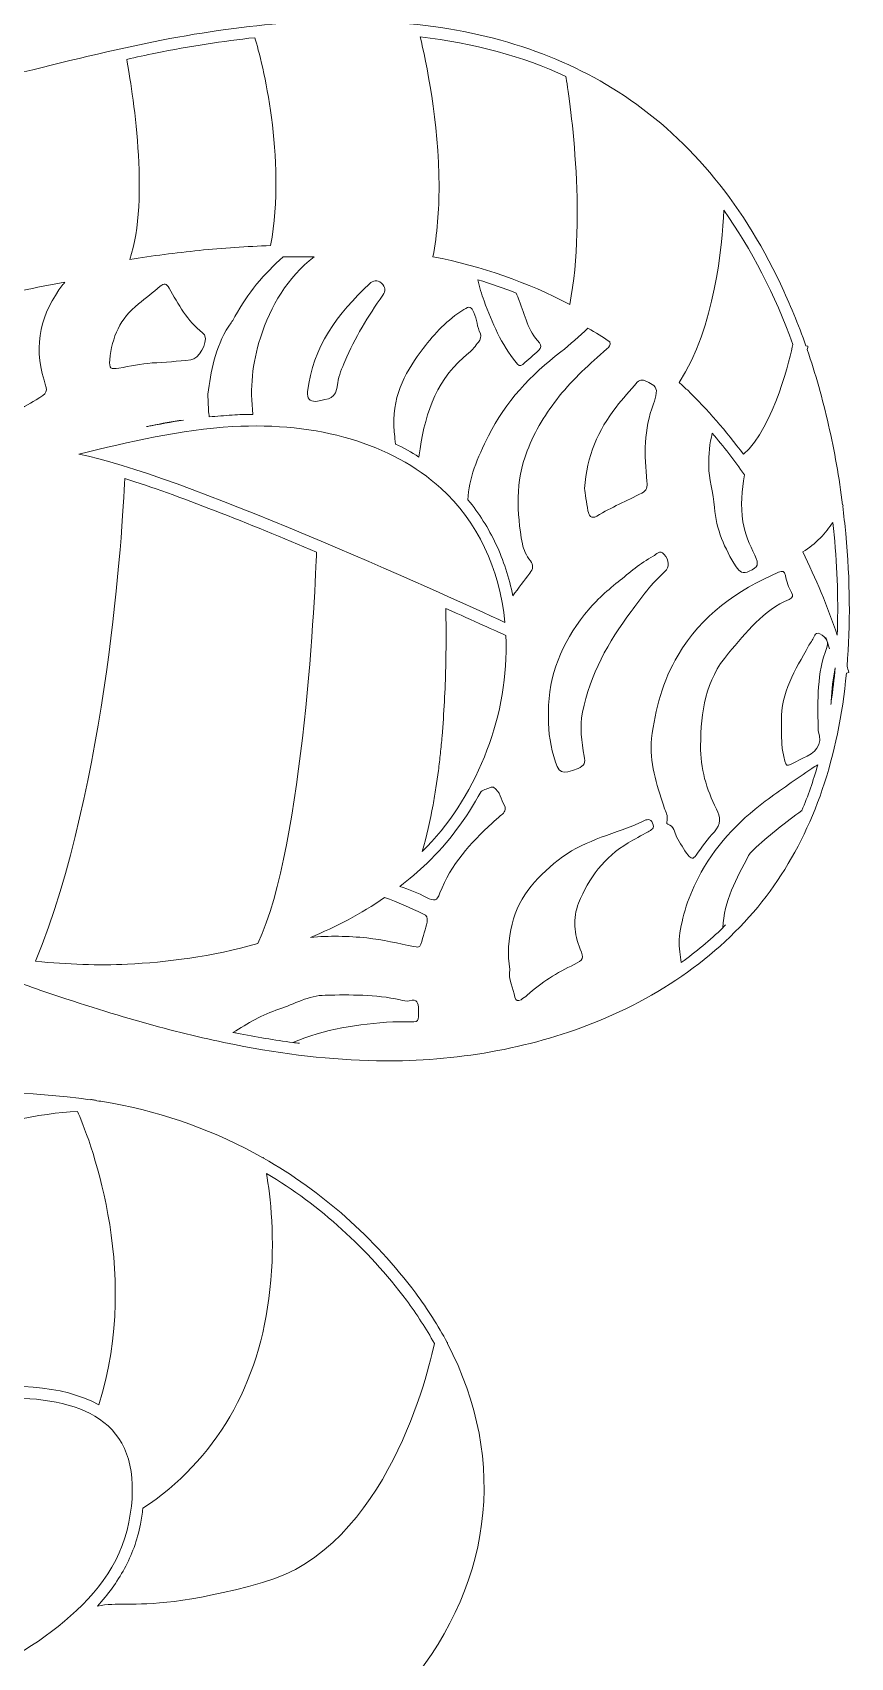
# Model space of a CAD drawing. Extents: x 786 to 2215, y -2929 to -71.
# Drawn here: x 1707 to 2215, y -2239 to -1229 of the extents above; entities that cross this region are included whole.
import ezdxf

# ---------------------------------------------------------------- set-up
doc = ezdxf.new("R2010")
doc.units = 0
doc.header["$MEASUREMENT"] = 0
doc.layers.add('Layer 1', color=7, linetype='Continuous')

# ---------------------------------------------------------------- blocks, each defined once
blk = doc.blocks.new('block 2')
at = {"layer": 'Layer 1', "lineweight": 0}
for points, knots in [([(2212.4, -1540.5), (2211.8, -1534.8), (2211.2, -1529.1), (2210.5, -1523.4), (2210.5, -1523.4), (2210.5, -1523.4), (2210.5, -1523.4), (2210.7, -1523.2), (2210.7, -1523), (2210.8, -1522.9), (2210.8, -1522.9), (2210.4, -1522.7), (2210.4, -1522.7), (2208.3, -1505.8), (2205.4, -1489.1), (2201.7, -1473), (2198, -1456.8), (2193.6, -1441.1), (2188.4, -1426.1), (2188.7, -1425), (2188.8, -1424.3), (2188.8, -1424), (2188.8, -1424), (2187.6, -1423.8), (2187.6, -1423.8), (2182.9, -1410.3), (2177.6, -1397.4), (2171.8, -1385.2), (2147.1, -1333), (2113.1, -1292.8), (2070.8, -1265.7), (2032.1, -1240.9), (1985.1, -1226.4), (1931.1, -1222.6), (1886.9, -1219.6), (1836.7, -1223.6), (1781.9, -1234.7), (1751.1, -1240.9), (1720, -1248.7), (1690, -1256.3), (1666.4, -1262.2), (1642.5, -1268.2), (1618.3, -1273.6), (1618.3, -1273.6), (1628, -1180.5), (1628, -1180.5), (1674.1, -1181.1), (1721, -1176.7), (1765.8, -1163.2), (1809.6, -1150), (1849.8, -1127.5), (1882, -1097.9), (1889.9, -1090.7), (1897.2, -1083.1), (1903.8, -1075.3), (1919, -1076.3), (1929.4, -1076.6), (1931, -1076.7), (1932.9, -1076.7), (1934.8, -1075.9), (1936.1, -1074.5), (1937.4, -1073), (1938, -1071.1), (1937.7, -1069.2), (1937.3, -1065.9), (1936.8, -1062.7), (1936.2, -1059.4), (1934.8, -1051.6), (1933, -1043.9), (1930.7, -1036.2), (1931.8, -1034.2), (1932.8, -1032.1), (1933.9, -1030.1), (1934, -1030), (1934.1, -1029.9), (1934.1, -1029.9), (1934.1, -1029.9), (1934, -1029.7), (1934, -1029.7), (1941, -1015.8), (1946.2, -1001.3), (1949.7, -986.4), (1965, -920.5), (1944.6, -846.8), (1896.5, -794.1), (1851.3, -744.5), (1784.2, -714.6), (1712.4, -712.1), (1705.9, -711.9), (1699.1, -711.8), (1692.5, -711.8), (1668.2, -711.5), (1643.3, -711.2), (1622.7, -703.8), (1622.7, -703.8), (1622.7, -566.1), (1622.7, -566.1), (1642.6, -550.8), (1666.3, -540.4), (1689.2, -531.2), (1689.3, -531.2), (1689.4, -531.3), (1689.5, -531.3), (1696.6, -534.2), (1703.6, -535.4), (1710.5, -535.4), (1723.5, -535.4), (1736, -531), (1747.8, -524.3), (1748, -524.3), (1748.1, -524.3), (1748.3, -524.4), (1748.3, -524.4), (1748.4, -523.9), (1748.4, -523.9), (1767.2, -513.1), (1784.2, -496.5), (1798.7, -482.5), (1806.2, -475.2), (1813.2, -468.3), (1819.5, -463.2), (1829.6, -454.9), (1840.7, -448), (1852.5, -440.6), (1875.9, -425.8), (1900.2, -410.6), (1920.8, -383.1), (1929.3, -371.6), (1932.2, -359.9), (1929.6, -348.3), (1925.9, -332.7), (1913, -321), (1903.7, -314.3), (1904.5, -313.7), (1905.4, -313.2), (1906.3, -312.6), (1909.6, -310.6), (1913.1, -308.9), (1916.6, -307.2), (1923.7, -303.9), (1931.3, -301.4), (1939, -299.7), (1941, -299.2), (1942.9, -298.9), (1944.9, -298.6), (1944.9, -298.6), (1947.8, -298.1), (1947.8, -298.1), (1948.8, -297.9), (1949.8, -297.8), (1950.8, -297.7), (1951.9, -297.6), (1953, -297.5), (1954.1, -297.4), (1954.1, -297.4), (1954.2, -297.5), (1954.2, -297.5), (1957.4, -297.3), (1960.6, -297.1), (1963.8, -296.8), (1965.5, -296.8), (1967.2, -296.9), (1968.9, -296.9), (1970.9, -297), (1972.9, -297), (1975, -297.2), (1975, -297.2), (1987.7, -298), (1987.7, -298), (2004.7, -299.1), (2021.7, -300.1), (2038.7, -300.2), (2047.2, -300.3), (2055.7, -300.2), (2064.3, -299.5), (2072.7, -298.7), (2081.3, -297.5), (2089.2, -294.5), (2081, -296.7), (2072.6, -297), (2064.2, -296.9), (2055.8, -296.8), (2047.4, -296.1), (2039, -295.2), (2030.9, -294.3), (2022.8, -293.2), (2014.7, -292), (2023, -291), (2031.3, -290), (2039.6, -288.7), (2039.6, -288.7), (2046.7, -287.5), (2046.7, -287.5), (2046.7, -287.5), (2053.7, -286.2), (2053.7, -286.2), (2056.1, -285.7), (2058.4, -285.2), (2060.7, -284.7), (2063.1, -284.1), (2065.3, -283.4), (2067.6, -282.8), (2065.3, -283.1), (2062.9, -283.6), (2060.6, -283.9), (2058.2, -284.1), (2055.9, -284.4), (2053.5, -284.6), (2053.5, -284.6), (2046.4, -285.1), (2046.4, -285.1), (2046.4, -285.1), (2039.3, -285.5), (2039.3, -285.5), (2029.8, -285.8), (2020.4, -286), (2010.9, -285.9), (2001.4, -285.9), (1991.9, -285.8), (1982.4, -285.5), (1978.9, -285.4), (1975.4, -285.3), (1972, -285.2), (1971.2, -285.1), (1970.5, -285), (1969.9, -284.9), (1967.7, -284.7), (1965.5, -284.3), (1963.2, -284.2), (1963.2, -284.2), (1956.6, -283.8), (1956.6, -283.8), (1954.4, -283.8), (1952.1, -283.8), (1949.9, -283.8), (1948.8, -283.8), (1947.7, -283.8), (1946.5, -283.9), (1946.5, -283.9), (1943.2, -284.1), (1943.2, -284.1), (1941, -284.3), (1938.7, -284.4), (1936.5, -284.7), (1927.6, -285.7), (1918.7, -287.7), (1910.1, -290.7), (1905.8, -292.2), (1901.5, -293.9), (1897.4, -295.9), (1895.4, -296.8), (1893.5, -297.8), (1891.5, -298.9), (1891.4, -298.5), (1891.4, -298.2), (1891.3, -297.9), (1890.3, -294.9), (1889.4, -291.7), (1888.5, -288.5), (1884.3, -274.4), (1876.7, -265.1), (1865.8, -261), (1842.8, -252.3), (1813.9, -270.2), (1812.7, -271), (1812.7, -271), (1812.4, -271.2), (1812.4, -271.2), (1812.4, -271.2), (1812.1, -271.5), (1812.1, -271.5), (1796.9, -286.7), (1763.9, -293.2), (1742.4, -296), (1742.4, -296), (1742.1, -295.3), (1742.1, -295.3), (1741.5, -295.6), (1741, -295.9), (1740.4, -296.2), (1730.9, -297.3), (1724, -297.7), (1722.5, -297.8), (1675, -291.2), (1643, -304), (1622.7, -318.7), (1622.7, -318.7), (1622.7, -255.8), (1622.7, -255.8), (1641.7, -248.1), (1657.6, -235.8), (1667.3, -220.6), (1671.6, -214), (1672.9, -208.3), (1671.2, -203.1), (1669.6, -197.9), (1665.3, -194.4), (1660.2, -191.7), (1660.2, -191.7), (1660.2, -191.6), (1660.2, -191.6), (1659.9, -191.4), (1658.2, -190.6), (1655.5, -189.4), (1653.7, -188.7), (1652, -188), (1650.2, -187.3), (1647.2, -186), (1644.1, -184.8), (1641.4, -183.4), (1619.7, -172.3), (1613.4, -152.6), (1606.9, -126), (1597.5, -87.8), (1559.9, -72.5), (1527.8, -70.9), (1527.8, -70.9), (1527.6, -70.9), (1527.6, -70.9), (1527.6, -70.9), (1527.3, -70.9), (1527.3, -70.9), (1495.2, -72.5), (1457.6, -87.8), (1448.3, -126), (1441.8, -152.6), (1435.5, -172.3), (1413.7, -183.4), (1411, -184.8), (1407.9, -186), (1404.9, -187.3), (1403.1, -188), (1401.4, -188.7), (1399.6, -189.5), (1396.9, -190.6), (1395.3, -191.4), (1394.9, -191.6), (1394.9, -191.6), (1395, -191.7), (1395, -191.7), (1389.8, -194.4), (1385.6, -197.9), (1383.9, -203.1), (1382.3, -208.3), (1383.5, -214), (1387.8, -220.6), (1397.6, -235.8), (1413.4, -248.1), (1432.5, -255.8), (1432.5, -255.8), (1432.5, -480.3), (1432.5, -480.3), (1420.3, -494.5), (1409, -509.7), (1399, -525.8), (1372, -569.5), (1357.8, -618.1), (1356.8, -664.4), (1356.8, -664.4), (1356.1, -664.9), (1356.1, -664.9), (1356.2, -665), (1356.4, -665.3), (1356.8, -665.7), (1356.4, -686.1), (1358.6, -706), (1363.4, -724.9), (1363.5, -725.1), (1363.6, -725.3), (1363.6, -725.6), (1367.8, -741.9), (1374, -757.4), (1382.1, -771.7), (1389.2, -784.2), (1397.5, -795.5), (1406.6, -805.7), (1397.9, -810.2), (1389.2, -815.4), (1382.1, -822.7), (1374.6, -830.6), (1371.2, -841.9), (1371.9, -856.3), (1372.1, -859.9), (1372.5, -863.5), (1372.9, -867), (1373.4, -870.7), (1373.8, -874.1), (1373.9, -877.6), (1373.9, -878.3), (1373.9, -878.8), (1373.8, -879.2), (1373.6, -879.1), (1373.4, -879), (1373, -878.9), (1344.1, -866.7), (1316.3, -845.1), (1298.8, -821.1), (1298.5, -820.7), (1298.2, -820.2), (1297.8, -819.6), (1295.3, -815.7), (1291.5, -809.8), (1285.5, -808.9), (1282.5, -808.4), (1279.6, -809.3), (1277.1, -811.4), (1273.9, -814.1), (1272.9, -818), (1272.4, -820.1), (1267.6, -838.2), (1265.7, -856.8), (1266.9, -875.4), (1243.6, -889), (1217.3, -905.3), (1194.3, -927), (1153.6, -965.4), (1127.5, -1011.2), (1118.9, -1059.4), (1118.3, -1062.6), (1117.8, -1065.9), (1117.4, -1069.2), (1117.2, -1071.1), (1117.8, -1073), (1119.1, -1074.5), (1120.4, -1075.9), (1122.2, -1076.7), (1124.2, -1076.7), (1125.5, -1076.6), (1133.3, -1076.4), (1145.1, -1075.7), (1115.7, -1128.5), (1103.4, -1189.9), (1111.8, -1248.6), (1119.9, -1305.1), (1147.1, -1359.3), (1190.5, -1405.3), (1192.2, -1407.1), (1194, -1408.9), (1195.8, -1410.8), (1181.3, -1407.5), (1143.2, -1400.6), (1094.2, -1405.7), (1058, -1409.6), (1023.4, -1419.2), (991.4, -1434.5), (960.6, -1449.2), (932.1, -1469.2), (906.5, -1494.1), (906.5, -1494.1), (903.9, -1493.9), (903.9, -1493.9), (903.9, -1494.2), (903.8, -1495.2), (903.7, -1496.9), (897.1, -1503.4), (890.8, -1510.2), (884.6, -1517.4), (855.7, -1551), (833.1, -1587.1), (817.2, -1624.5), (817.2, -1624.5), (814.7, -1624.6), (814.7, -1624.6), (814.7, -1625), (814.8, -1626.7), (815.1, -1629.6), (793.7, -1682), (785.6, -1736.8), (791.7, -1790.7), (793.3, -1805.4), (796.1, -1820), (799.8, -1834.4), (799.8, -1834.4), (798.8, -1835.4), (798.8, -1835.4), (798.8, -1835.4), (799.5, -1836.1), (800.6, -1837.3), (809.1, -1868.9), (822.7, -1899.5), (841, -1928.8), (859.3, -1958.1), (882.4, -1986.1), (910, -2012.4), (910, -2012.4), (909.2, -2013.8), (909.2, -2013.8), (909.5, -2014), (911.4, -2015), (914.4, -2016.5), (921.9, -2023.4), (929.7, -2030.3), (937.8, -2037), (945.9, -2043.7), (954.4, -2050.3), (963.1, -2056.7), (1009.2, -2090.6), (1060.9, -2115.5), (1117.5, -2131.2), (1117.5, -2131.2), (1117.7, -2133), (1117.7, -2133), (1118, -2133), (1119.8, -2132.9), (1122.8, -2132.6), (1122.8, -2132.6), (1122.8, -2132.6), (1122.8, -2132.6), (1169.4, -2145), (1219.4, -2151.2), (1272.5, -2151.2), (1272.5, -2151.2), (1274.2, -2151.2), (1274.2, -2151.2), (1338.4, -2151), (1395.5, -2141.8), (1438, -2132.7), (1441.3, -2230.1), (1442.7, -2317.8), (1442.1, -2390.1), (1418.9, -2418.3), (1403.9, -2453), (1402.8, -2497.2), (1402.6, -2502.8), (1402.7, -2508.4), (1403.1, -2513.8), (1403.1, -2514.2), (1403.1, -2514.5), (1403.1, -2514.8), (1405.9, -2557.5), (1422.3, -2595.1), (1439.9, -2623.9), (1445.7, -2705.9), (1460.7, -2770.4), (1474.6, -2815.2), (1497, -2886.9), (1521, -2924), (1522, -2925.6), (1522, -2925.6), (1522, -2925.6), (1522, -2925.6), (1522.1, -2925.6), (1522.1, -2925.7), (1522.1, -2925.7), (1522.3, -2926), (1522.5, -2926.3), (1522.8, -2926.5), (1522.8, -2926.6), (1522.9, -2926.6), (1523, -2926.7), (1523.2, -2927), (1523.6, -2927.2), (1523.9, -2927.4), (1523.9, -2927.5), (1523.9, -2927.5), (1523.9, -2927.5), (1524, -2927.5), (1524, -2927.5), (1524.1, -2927.6), (1524.3, -2927.7), (1524.5, -2927.8), (1524.7, -2927.9), (1524.8, -2927.9), (1524.9, -2928), (1525, -2928), (1525.1, -2928.1), (1525.3, -2928.2), (1525.5, -2928.2), (1525.6, -2928.3), (1525.7, -2928.3), (1525.8, -2928.3), (1526, -2928.4), (1526.2, -2928.4), (1526.3, -2928.4), (1526.5, -2928.5), (1526.6, -2928.5), (1526.7, -2928.5), (1526.9, -2928.5), (1527.1, -2928.6), (1527.4, -2928.6), (1527.4, -2928.6), (1527.5, -2928.6), (1527.6, -2928.6), (1527.9, -2928.6), (1528.2, -2928.6), (1528.4, -2928.5), (1528.5, -2928.5), (1528.6, -2928.5), (1528.7, -2928.5), (1528.9, -2928.4), (1529.1, -2928.4), (1529.3, -2928.3), (1529.4, -2928.3), (1529.5, -2928.3), (1529.6, -2928.2), (1529.8, -2928.2), (1530, -2928.1), (1530.2, -2928), (1530.3, -2928), (1530.4, -2927.9), (1530.5, -2927.9), (1530.7, -2927.8), (1530.9, -2927.7), (1531.1, -2927.6), (1531.1, -2927.5), (1531.2, -2927.5), (1531.2, -2927.5), (1531.2, -2927.5), (1531.2, -2927.5), (1531.2, -2927.4), (1531.6, -2927.2), (1531.9, -2927), (1532.2, -2926.7), (1532.2, -2926.7), (1532.4, -2926.5), (1532.4, -2926.5), (1532.6, -2926.3), (1532.8, -2926), (1533, -2925.7), (1533.1, -2925.7), (1533.1, -2925.6), (1533.1, -2925.6), (1533.1, -2925.6), (1533.1, -2925.6), (1533.1, -2925.6), (1534.1, -2924), (1558.1, -2886.9), (1580.5, -2815.2), (1581, -2813.7), (1581.5, -2812.2), (1581.9, -2810.6), (1591.5, -2835.2), (1596.5, -2864.3), (1585.3, -2892.1), (1585.3, -2892.1), (1574.5, -2919), (1574.5, -2919), (1574.5, -2919), (1591.6, -2895.6), (1591.6, -2895.6), (1620.6, -2855.9), (1613.6, -2801), (1597.5, -2762.9), (1596.9, -2761.5), (1596.3, -2760.1), (1595.6, -2758.7), (1610.5, -2693.4), (1621.9, -2604.9), (1616, -2496.3), (1614.6, -2470.3), (1613.6, -2439.9), (1613.2, -2405.6), (1635.5, -2395.7), (1657.4, -2388.1), (1676.6, -2382), (1696.7, -2375.7), (1718, -2370.5), (1738.6, -2365.6), (1770.2, -2358), (1802.8, -2350.1), (1832.7, -2337.5), (1861.6, -2325.3), (1890.2, -2306.3), (1915.4, -2282.9), (1915.4, -2282.9), (1915.4, -2282.8), (1915.4, -2282.8), (1916, -2282.5), (1916.7, -2282.2), (1917.3, -2281.8), (1917.3, -2281.8), (1917, -2281.4), (1917, -2281.4), (1923.4, -2275.4), (1929.5, -2269), (1935.4, -2262.5), (1992.9, -2198.2), (2003, -2117.1), (1964.7, -2044.1), (1964.7, -2044.1), (1964.7, -2044.1), (1964.7, -2044.1), (1964.8, -2043.9), (1964.8, -2043.7), (1964.8, -2043.7), (1964.8, -2043.7), (1964.5, -2043.6), (1964.5, -2043.6), (1959, -2033.2), (1952.5, -2022.9), (1945, -2012.9), (1919, -1978.1), (1886.7, -1949.6), (1850.3, -1928.9), (1850.3, -1928.9), (1850.3, -1928.9), (1850.3, -1928.9), (1850.3, -1928.8), (1850.3, -1928.6), (1850.3, -1928.6), (1850.3, -1928.6), (1849.9, -1928.7), (1849.9, -1928.7), (1849.9, -1928.7), (1849.9, -1928.7), (1849.9, -1928.7), (1820.9, -1912.2), (1789.3, -1900.7), (1756.2, -1894.8), (1753.1, -1894.2), (1749.9, -1893.7), (1746.8, -1893.2), (1746.2, -1893), (1745.5, -1892.8), (1744.7, -1892.7), (1743.8, -1892.5), (1743.1, -1892.5), (1742.5, -1892.6), (1704.9, -1887.2), (1666.6, -1887.2), (1628.2, -1889.5), (1629.9, -1859.5), (1631.7, -1830.3), (1633.6, -1802), (1634.7, -1802.3), (1635.7, -1802.6), (1636.8, -1802.8), (1640.6, -1803.8), (1644.4, -1804.1), (1648, -1804.4), (1651.3, -1804.6), (1654.5, -1804.9), (1657.5, -1805.6), (1659.2, -1806), (1660.9, -1806.4), (1662.5, -1806.9), (1662.5, -1806.9), (1662.7, -1806.3), (1662.7, -1806.3), (1662.7, -1806.3), (1662.5, -1806.9), (1662.5, -1806.9), (1673, -1809.8), (1683.6, -1813.9), (1693.9, -1817.9), (1700.6, -1820.5), (1707.6, -1823.2), (1714.5, -1825.5), (1761.2, -1841.3), (1797.5, -1851.4), (1832.3, -1858.3), (1863.6, -1864.5), (1892.6, -1867.8), (1920.7, -1868.3), (1923.2, -1868.4), (1925.6, -1868.4), (1928.1, -1868.4), (1974.1, -1868.4), (2019.2, -1859.8), (2058.9, -1843.5), (2104.8, -1824.7), (2142.4, -1795.6), (2167.7, -1759.6), (2192.8, -1723.8), (2207.9, -1679.5), (2212.8, -1627.3), (2212.8, -1627.3), (2214.3, -1626.8), (2214.3, -1626.8), (2214, -1625.5), (2213.6, -1624.3), (2213.2, -1623), (2215.3, -1597.3), (2215.1, -1569.8), (2212.4, -1540.5)], [0, 0, 0, 0, 1, 1, 1, 2, 2, 2, 3, 3, 3, 4, 4, 4, 5, 5, 5, 6, 6, 6, 7, 7, 7, 8, 8, 8, 9, 9, 9, 10, 10, 10, 11, 11, 11, 12, 12, 12, 13, 13, 13, 14, 14, 14, 15, 15, 15, 16, 16, 16, 17, 17, 17, 18, 18, 18, 19, 19, 19, 20, 20, 20, 21, 21, 21, 22, 22, 22, 23, 23, 23, 24, 24, 24, 25, 25, 25, 26, 26, 26, 27, 27, 27, 28, 28, 28, 29, 29, 29, 30, 30, 30, 31, 31, 31, 32, 32, 32, 33, 33, 33, 34, 34, 34, 35, 35, 35, 36, 36, 36, 37, 37, 37, 38, 38, 38, 39, 39, 39, 40, 40, 40, 41, 41, 41, 42, 42, 42, 43, 43, 43, 44, 44, 44, 45, 45, 45, 46, 46, 46, 47, 47, 47, 48, 48, 48, 49, 49, 49, 50, 50, 50, 51, 51, 51, 52, 52, 52, 53, 53, 53, 54, 54, 54, 55, 55, 55, 56, 56, 56, 57, 57, 57, 58, 58, 58, 59, 59, 59, 60, 60, 60, 61, 61, 61, 62, 62, 62, 63, 63, 63, 64, 64, 64, 65, 65, 65, 66, 66, 66, 67, 67, 67, 68, 68, 68, 69, 69, 69, 70, 70, 70, 71, 71, 71, 72, 72, 72, 73, 73, 73, 74, 74, 74, 75, 75, 75, 76, 76, 76, 77, 77, 77, 78, 78, 78, 79, 79, 79, 80, 80, 80, 81, 81, 81, 82, 82, 82, 83, 83, 83, 84, 84, 84, 85, 85, 85, 86, 86, 86, 87, 87, 87, 88, 88, 88, 89, 89, 89, 90, 90, 90, 91, 91, 91, 92, 92, 92, 93, 93, 93, 94, 94, 94, 95, 95, 95, 96, 96, 96, 97, 97, 97, 98, 98, 98, 99, 99, 99, 100, 100, 100, 101, 101, 101, 102, 102, 102, 103, 103, 103, 104, 104, 104, 105, 105, 105, 106, 106, 106, 107, 107, 107, 108, 108, 108, 109, 109, 109, 110, 110, 110, 111, 111, 111, 112, 112, 112, 113, 113, 113, 114, 114, 114, 115, 115, 115, 116, 116, 116, 117, 117, 117, 118, 118, 118, 119, 119, 119, 120, 120, 120, 121, 121, 121, 122, 122, 122, 123, 123, 123, 124, 124, 124, 125, 125, 125, 126, 126, 126, 127, 127, 127, 128, 128, 128, 129, 129, 129, 130, 130, 130, 131, 131, 131, 132, 132, 132, 133, 133, 133, 134, 134, 134, 135, 135, 135, 136, 136, 136, 137, 137, 137, 138, 138, 138, 139, 139, 139, 140, 140, 140, 141, 141, 141, 142, 142, 142, 143, 143, 143, 144, 144, 144, 145, 145, 145, 146, 146, 146, 147, 147, 147, 148, 148, 148, 149, 149, 149, 150, 150, 150, 151, 151, 151, 152, 152, 152, 153, 153, 153, 154, 154, 154, 155, 155, 155, 156, 156, 156, 157, 157, 157, 158, 158, 158, 159, 159, 159, 160, 160, 160, 161, 161, 161, 162, 162, 162, 163, 163, 163, 164, 164, 164, 165, 165, 165, 166, 166, 166, 167, 167, 167, 168, 168, 168, 169, 169, 169, 170, 170, 170, 171, 171, 171, 172, 172, 172, 173, 173, 173, 174, 174, 174, 175, 175, 175, 176, 176, 176, 177, 177, 177, 178, 178, 178, 179, 179, 179, 180, 180, 180, 181, 181, 181, 182, 182, 182, 183, 183, 183, 184, 184, 184, 185, 185, 185, 186, 186, 186, 187, 187, 187, 188, 188, 188, 189, 189, 189, 190, 190, 190, 191, 191, 191, 192, 192, 192, 193, 193, 193, 194, 194, 194, 195, 195, 195, 196, 196, 196, 197, 197, 197, 198, 198, 198, 199, 199, 199, 200, 200, 200, 201, 201, 201, 202, 202, 202, 203, 203, 203, 204, 204, 204, 205, 205, 205, 206, 206, 206, 207, 207, 207, 208, 208, 208, 209, 209, 209, 210, 210, 210, 211, 211, 211, 212, 212, 212, 213, 213, 213, 214, 214, 214, 215, 215, 215, 216, 216, 216, 217, 217, 217, 218, 218, 218, 219, 219, 219, 220, 220, 220, 221, 221, 221, 222, 222, 222, 223, 223, 223, 224, 224, 224, 225, 225, 225, 226, 226, 226, 227, 227, 227, 228, 228, 228, 229, 229, 229, 230, 230, 230, 231, 231, 231, 232, 232, 232, 233, 233, 233, 234, 234, 234, 235, 235, 235, 236, 236, 236, 237, 237, 237, 238, 238, 238, 239, 239, 239, 240, 240, 240, 241, 241, 241, 242, 242, 242, 243, 243, 243, 244, 244, 244, 245, 245, 245, 246, 246, 246, 247, 247, 247, 248, 248, 248, 249, 249, 249, 250, 250, 250, 251, 251, 251, 252, 252, 252, 253, 253, 253, 254, 254, 254, 255, 255, 255, 256, 256, 256, 257, 257, 257, 258, 258, 258, 258]), ([(1783.3, -1241.7), (1804.7, -1237.4), (1825.3, -1234.2), (1845, -1232.1), (1849.6, -1247.6), (1864.7, -1306.1), (1854.8, -1361.4), (1839.9, -1361.9), (1825.1, -1363), (1810.4, -1364.4), (1795.8, -1365.9), (1781.4, -1367.8), (1767.2, -1370), (1767.2, -1370), (1767.2, -1370), (1767.2, -1370), (1780, -1332.8), (1768.6, -1263.4), (1765.3, -1245.6), (1771.3, -1244.2), (1777.3, -1243), (1783.3, -1241.7)], [0, 0, 0, 0, 1, 1, 1, 2, 2, 2, 3, 3, 3, 4, 4, 4, 5, 5, 5, 6, 6, 6, 7, 7, 7, 7]), ([(2038.4, -1256.2), (2040.2, -1266.8), (2051.7, -1342.6), (2040.8, -1398), (2014.4, -1384.2), (1986, -1374.3), (1955.7, -1368.3), (1958.4, -1354.2), (1959.5, -1339.3), (1959.5, -1324.7), (1959.5, -1284.3), (1951.3, -1246.2), (1947.8, -1231.6), (1981.3, -1235.5), (2011.5, -1243.7), (2038.4, -1256.2)], [0, 0, 0, 0, 1, 1, 1, 2, 2, 2, 3, 3, 3, 4, 4, 4, 5, 5, 5, 5]), ([(2136.5, -1339.4), (2153.8, -1363.8), (2168.3, -1391.8), (2179.5, -1422.9), (2179.5, -1422.9), (2179.5, -1422.9), (2179.5, -1422.9), (2178.2, -1429.1), (2168.1, -1474.4), (2148.8, -1491.2), (2138, -1476.8), (2126.4, -1463.4), (2113.9, -1451.2), (2112.2, -1449.6), (2110.6, -1448.1), (2108.9, -1446.5), (2131, -1412), (2135.6, -1362.3), (2136.5, -1339.4)], [0, 0, 0, 0, 1, 1, 1, 2, 2, 2, 3, 3, 3, 4, 4, 4, 5, 5, 5, 6, 6, 6, 6]), ([(1881.8, -1368.4), (1865.2, -1381.4), (1854.9, -1398.6), (1848.4, -1418.8), (1843.4, -1434.5), (1841.8, -1450.3), (1843.8, -1466.4), (1839.5, -1466.4), (1835.2, -1466.5), (1830.9, -1466.8), (1826.1, -1467.1), (1821.4, -1467.5), (1816.6, -1467.9), (1816.5, -1467.3), (1816.5, -1466.6), (1816.4, -1466), (1816, -1462.4), (1816, -1458.7), (1815.7, -1453.7), (1817.8, -1439.9), (1820, -1424.8), (1828.8, -1411.6), (1830.1, -1409.6), (1831.5, -1407.7), (1832.6, -1405.6), (1840.5, -1391), (1850.7, -1378.9), (1862.6, -1368.4), (1869, -1368.3), (1875.4, -1368.3), (1881.8, -1368.4)], [0, 0, 0, 0, 1, 1, 1, 2, 2, 2, 3, 3, 3, 4, 4, 4, 5, 5, 5, 6, 6, 6, 7, 7, 7, 8, 8, 8, 9, 9, 9, 10, 10, 10, 10]), ([(1688, -1463.6), (1684.2, -1455.2), (1683.7, -1446.2), (1682.8, -1437.3), (1682.6, -1435.4), (1682.6, -1433.5), (1682.5, -1431.6), (1683, -1416), (1686.5, -1402.4), (1693.1, -1390.7), (1695.4, -1390.2), (1697.8, -1389.8), (1700.2, -1389.3), (1708.9, -1387.6), (1717.8, -1385.8), (1726.9, -1384.2), (1726.5, -1384.7), (1726.1, -1385.2), (1725.6, -1385.7), (1712.1, -1403.2), (1707, -1423), (1713.9, -1445), (1716.4, -1452.8), (1716.2, -1452.9), (1709, -1457.3), (1704.2, -1460.1), (1699.4, -1462.8), (1694.7, -1465.7), (1691.5, -1467.7), (1689.5, -1466.9), (1688, -1463.6)], [0, 0, 0, 0, 1, 1, 1, 2, 2, 2, 3, 3, 3, 4, 4, 4, 5, 5, 5, 6, 6, 6, 7, 7, 7, 8, 8, 8, 9, 9, 9, 10, 10, 10, 10]), ([(1916.2, -1385.2), (1918.5, -1383), (1921, -1382.3), (1923.7, -1384.8), (1926.2, -1387.1), (1926.4, -1389.5), (1924.5, -1392.3), (1915.4, -1405.3), (1907.1, -1418.7), (1901, -1433.4), (1899.2, -1437.7), (1897.1, -1442.1), (1896.6, -1446.8), (1895.3, -1457.6), (1891.6, -1456.4), (1882.9, -1458.3), (1878.8, -1458.4), (1877.4, -1456.4), (1877.8, -1452.3), (1880.8, -1424.3), (1896.6, -1403.7), (1916.2, -1385.2)], [0, 0, 0, 0, 1, 1, 1, 2, 2, 2, 3, 3, 3, 4, 4, 4, 5, 5, 5, 6, 6, 6, 7, 7, 7, 7]), ([(1987.5, -1395.8), (1985.9, -1391.5), (1984.7, -1387.1), (1983.6, -1382.7), (1991.8, -1385.1), (1999.7, -1387.9), (2007.5, -1390.9), (2008.1, -1392.5), (2008.7, -1394), (2009.3, -1395.6), (2013, -1404.6), (2014.8, -1414.5), (2021.9, -1421.9), (2023.4, -1423.4), (2023, -1425.1), (2021.5, -1426.5), (2018.2, -1429.4), (2014.9, -1432.4), (2011.6, -1435.3), (2009.7, -1437), (2008.7, -1435.7), (2007.5, -1434.2), (1998.2, -1422.8), (1992.6, -1409.5), (1987.5, -1395.8)], [0, 0, 0, 0, 1, 1, 1, 2, 2, 2, 3, 3, 3, 4, 4, 4, 5, 5, 5, 6, 6, 6, 7, 7, 7, 8, 8, 8, 8]), ([(1754.8, -1432.4), (1756, -1418.4), (1761.4, -1406.6), (1772.6, -1397.7), (1777.1, -1394), (1781.7, -1390.5), (1786.2, -1386.7), (1788.6, -1384.8), (1790.1, -1384.9), (1791.7, -1387.8), (1797.2, -1398.1), (1803.2, -1408.1), (1812.4, -1415.7), (1813, -1416.2), (1813.6, -1416.8), (1813.9, -1417.5), (1815.6, -1422.1), (1810.1, -1432), (1805.1, -1432.5), (1797.1, -1433.4), (1789.1, -1433.9), (1781.1, -1434.4), (1774.1, -1434.9), (1767.4, -1436.4), (1760.5, -1437.6), (1755.1, -1438.5), (1754.4, -1437.9), (1754.8, -1432.4)], [0, 0, 0, 0, 1, 1, 1, 2, 2, 2, 3, 3, 3, 4, 4, 4, 5, 5, 5, 6, 6, 6, 7, 7, 7, 8, 8, 8, 9, 9, 9, 9]), ([(1949.7, -1425.3), (1956.7, -1415.9), (1964.7, -1407.5), (1974.9, -1401.2), (1978.7, -1398.8), (1979.5, -1399.4), (1981.2, -1403), (1983.1, -1407.3), (1983.1, -1412), (1985.2, -1416.1), (1986.1, -1417.9), (1985.2, -1419.9), (1984, -1421.4), (1982.1, -1423.7), (1980.4, -1426.3), (1978.1, -1428.1), (1958.8, -1443.4), (1951.2, -1464.5), (1947.7, -1487.7), (1947.5, -1489.5), (1947.2, -1491.2), (1947, -1492.9), (1942.4, -1489.9), (1937.5, -1487.2), (1932.4, -1484.8), (1932, -1480.5), (1931.6, -1476.6), (1931.3, -1473.4), (1930.9, -1453), (1939.6, -1438.7), (1949.7, -1425.3)], [0, 0, 0, 0, 1, 1, 1, 2, 2, 2, 3, 3, 3, 4, 4, 4, 5, 5, 5, 6, 6, 6, 7, 7, 7, 8, 8, 8, 9, 9, 9, 10, 10, 10, 10]), ([(2065.8, -1421.3), (2066.6, -1423.4), (2065.1, -1424.5), (2063.8, -1425.7), (2053.3, -1434.9), (2043, -1444.2), (2034.3, -1455.1), (2026, -1465.4), (2019.2, -1476.5), (2014.3, -1489.1), (2006.8, -1508.3), (2007.8, -1527.3), (2011.3, -1546.8), (2012, -1550.7), (2013.9, -1554.2), (2016.3, -1557.4), (2018.4, -1560.2), (2018, -1562.5), (2016, -1565.1), (2012.4, -1569.8), (2008.9, -1574.5), (2005.4, -1579.2), (2003.1, -1567.9), (1999.6, -1557.1), (1994.9, -1547.1), (1990.2, -1537.1), (1984.4, -1527.9), (1977.5, -1519.5), (1977.7, -1506.5), (1983.5, -1493.1), (1990.2, -1479.8), (2000.8, -1458.4), (2016.6, -1441.9), (2035.2, -1427.5), (2041.2, -1422.9), (2046.7, -1417.8), (2052.1, -1412.7), (2056.8, -1415.4), (2061.3, -1418.3), (2065.8, -1421.3)], [0, 0, 0, 0, 1, 1, 1, 2, 2, 2, 3, 3, 3, 4, 4, 4, 5, 5, 5, 6, 6, 6, 7, 7, 7, 8, 8, 8, 9, 9, 9, 10, 10, 10, 11, 11, 11, 12, 12, 12, 13, 13, 13, 13]), ([(2082.8, -1446.4), (2084.7, -1444.2), (2086.9, -1445), (2088.8, -1446), (2091.7, -1447.5), (2095.2, -1448.8), (2094.6, -1453.1), (2094.3, -1455.4), (2093.6, -1457.7), (2092.8, -1459.9), (2086.9, -1475.6), (2087, -1491.8), (2088.8, -1508.1), (2089.2, -1511.6), (2088.6, -1513.6), (2085.5, -1515.3), (2076.3, -1520.3), (2066.6, -1524.1), (2057.7, -1529.6), (2054.1, -1531.8), (2052.6, -1529), (2052.1, -1526.3), (2051.1, -1521), (2050.5, -1515.7), (2050, -1512.5), (2051.2, -1492.1), (2058.6, -1476.2), (2069.6, -1461.9), (2073.7, -1456.5), (2078.4, -1451.6), (2082.8, -1446.4)], [0, 0, 0, 0, 1, 1, 1, 2, 2, 2, 3, 3, 3, 4, 4, 4, 5, 5, 5, 6, 6, 6, 7, 7, 7, 8, 8, 8, 9, 9, 9, 10, 10, 10, 10]), ([(1831.3, -1474), (1884.2, -1471), (1930.1, -1484.6), (1960.6, -1512.3), (1983.3, -1532.9), (1997.2, -1562.2), (2000.5, -1595.7), (1963.1, -1578.5), (1794.7, -1502), (1735.6, -1491.2), (1766.9, -1483.3), (1799, -1475.9), (1831.3, -1474)], [0, 0, 0, 0, 1, 1, 1, 2, 2, 2, 3, 3, 3, 4, 4, 4, 4]), ([(1800.6, -1470), (1792.9, -1471.1), (1785.3, -1472.5), (1777.7, -1474), (1778.6, -1473.8), (1779.5, -1473.6), (1780.4, -1473.4), (1787.1, -1472.1), (1793.7, -1470.6), (1800.6, -1470)], [0, 0, 0, 0, 1, 1, 1, 2, 2, 2, 3, 3, 3, 3]), ([(2148.5, -1533.1), (2149.7, -1540.5), (2152.6, -1547.3), (2155.8, -1554), (2158.6, -1559.8), (2157.9, -1561.3), (2152.4, -1563.9), (2148.6, -1565.8), (2146.3, -1564.4), (2144.2, -1561.1), (2137.1, -1549.8), (2131.8, -1537.9), (2130.7, -1524.3), (2130, -1515), (2127.3, -1505.9), (2127.2, -1498.8), (2127.1, -1491.1), (2127.8, -1484.4), (2129.4, -1478.1), (2136.4, -1486.3), (2143.1, -1495), (2149.4, -1504), (2149.4, -1504), (2149.4, -1504), (2149.4, -1504), (2147.8, -1513.6), (2146.9, -1523.2), (2148.5, -1533.1)], [0, 0, 0, 0, 1, 1, 1, 2, 2, 2, 3, 3, 3, 4, 4, 4, 5, 5, 5, 6, 6, 6, 7, 7, 7, 8, 8, 8, 9, 9, 9, 9]), ([(1708.7, -1806.5), (1753.5, -1696), (1762.7, -1537.2), (1764.1, -1506.2), (1796.8, -1516.5), (1841.4, -1534.3), (1883.4, -1552), (1883.4, -1552), (1883.4, -1552), (1883.4, -1552), (1882.6, -1572.4), (1875.7, -1733.4), (1846.9, -1795.4), (1818, -1803.7), (1789.7, -1807.1), (1765.8, -1808.3), (1747.5, -1809.1), (1728.9, -1808.5), (1708.7, -1806.5)], [0, 0, 0, 0, 1, 1, 1, 2, 2, 2, 3, 3, 3, 4, 4, 4, 5, 5, 5, 6, 6, 6, 6]), ([(2207.1, -1603.7), (2201, -1585.7), (2193.8, -1568.4), (2185.7, -1551.9), (2189.7, -1549.5), (2193.3, -1546.5), (2196.5, -1543.3), (2199.6, -1540), (2202.2, -1536.6), (2204.4, -1533.6), (2204.7, -1536.1), (2204.9, -1538.6), (2205.2, -1541.2), (2207.2, -1563.1), (2207.8, -1583.9), (2207.1, -1603.7)], [0, 0, 0, 0, 1, 1, 1, 2, 2, 2, 3, 3, 3, 4, 4, 4, 5, 5, 5, 5]), ([(2099.5, -1553.5), (2102.6, -1557), (2103, -1561.5), (2100, -1564.1), (2091.6, -1571.3), (2085.4, -1580.4), (2078.9, -1589), (2064.7, -1607.8), (2053.5, -1628.3), (2048.7, -1651.6), (2046.9, -1660.7), (2048.2, -1669.9), (2049.8, -1678.9), (2050.6, -1682.9), (2050, -1684.9), (2046, -1686.5), (2035.5, -1690.7), (2033.7, -1690), (2030.8, -1679.1), (2028.4, -1670), (2027, -1660.8), (2027.6, -1651.5), (2027.3, -1628.4), (2036.2, -1608.6), (2050, -1590.9), (2056, -1583.2), (2063.2, -1576.6), (2070.9, -1570.5), (2078, -1564.9), (2084.6, -1558.8), (2092.6, -1554.6), (2094.7, -1553.5), (2096.7, -1550.2), (2099.5, -1553.5)], [0, 0, 0, 0, 1, 1, 1, 2, 2, 2, 3, 3, 3, 4, 4, 4, 5, 5, 5, 6, 6, 6, 7, 7, 7, 8, 8, 8, 9, 9, 9, 10, 10, 10, 11, 11, 11, 11]), ([(2101.7, -1721.3), (2100.4, -1721), (2101.4, -1719), (2101.4, -1717.8), (2101.6, -1715), (2100, -1712.7), (2099.2, -1710.1), (2094.9, -1696.4), (2090, -1682.7), (2091.7, -1668), (2093.8, -1649.7), (2098.7, -1632.2), (2108.1, -1616.1), (2122.7, -1591.2), (2144.9, -1575.9), (2170.5, -1564.5), (2173, -1563.4), (2174.4, -1563.9), (2174.9, -1566.6), (2175.7, -1570.4), (2176.6, -1574), (2178.7, -1577.2), (2180, -1579.1), (2179.3, -1580.5), (2177.3, -1581.4), (2160.9, -1588.3), (2150.7, -1602), (2139.5, -1614.9), (2125, -1631.8), (2122.4, -1651.5), (2122.1, -1672.4), (2122, -1686.4), (2125.7, -1699.5), (2132, -1711.8), (2134.6, -1716.9), (2135.1, -1721.3), (2130.7, -1725.9), (2126.5, -1730.3), (2122.9, -1735.4), (2119.4, -1740.5), (2117.4, -1743.4), (2116.2, -1742.6), (2114.5, -1740.6), (2111.5, -1737), (2109.5, -1732.9), (2107.2, -1729), (2105.6, -1726.3), (2105.9, -1722.3), (2101.7, -1721.3)], [0, 0, 0, 0, 1, 1, 1, 2, 2, 2, 3, 3, 3, 4, 4, 4, 5, 5, 5, 6, 6, 6, 7, 7, 7, 8, 8, 8, 9, 9, 9, 10, 10, 10, 11, 11, 11, 12, 12, 12, 13, 13, 13, 14, 14, 14, 15, 15, 15, 16, 16, 16, 16]), ([(1949.1, -1738.2), (1949, -1738.2), (1949, -1738.2), (1949, -1738.2), (1951.9, -1728.7), (1954, -1719), (1955.8, -1709.2), (1956.4, -1705.7), (1957.1, -1702.1), (1957.6, -1698.6), (1957.6, -1698.6), (1959.1, -1687.9), (1959.1, -1687.9), (1959.6, -1684.3), (1959.9, -1680.7), (1960.4, -1677.2), (1960.7, -1673.6), (1961.1, -1670), (1961.4, -1666.4), (1962.6, -1652.1), (1963.3, -1637.8), (1963.7, -1623.5), (1963.9, -1611.3), (1964, -1599.2), (1963.7, -1587), (1963.7, -1587), (1963.7, -1587), (1963.7, -1587), (1981.6, -1595), (1995, -1601.2), (2001.1, -1603.9), (2001.1, -1605.8), (2001.2, -1607.6), (2001.2, -1609.5), (2001.8, -1656.8), (1981.9, -1705.8), (1949.1, -1738.2)], [0, 0, 0, 0, 1, 1, 1, 2, 2, 2, 3, 3, 3, 4, 4, 4, 5, 5, 5, 6, 6, 6, 7, 7, 7, 8, 8, 8, 9, 9, 9, 10, 10, 10, 11, 11, 11, 12, 12, 12, 12]), ([(2200.6, -1611.4), (2194.5, -1627.4), (2194.9, -1644.1), (2195.2, -1660.8), (2195.2, -1661.6), (2195, -1662.4), (2195.3, -1663.1), (2198.5, -1672.4), (2193.1, -1676.8), (2185.8, -1680.2), (2185.2, -1680.4), (2184.6, -1680.8), (2184.1, -1681), (2174, -1686.2), (2175.8, -1687.2), (2173.1, -1675.3), (2172.5, -1672.5), (2172.6, -1669.6), (2172.5, -1666.8), (2172.4, -1664.6), (2172.5, -1662.4), (2172.5, -1660.2), (2171.1, -1642.5), (2179.3, -1627.8), (2187.7, -1613.3), (2188.9, -1611.1), (2190.1, -1608.8), (2191.6, -1606.8), (2192.8, -1605.2), (2192.9, -1601.4), (2196.3, -1602.8), (2198.3, -1603.8), (2200, -1605.4), (2200.7, -1607.3), (2200.5, -1606.6), (2200.2, -1605.9), (2200, -1605.2), (2200.8, -1607.5), (2201.5, -1609.8), (2202.3, -1612.1), (2201.8, -1610.6), (2201.3, -1609.1), (2200.8, -1607.6), (2201.1, -1608.8), (2201.1, -1610), (2200.6, -1611.4)], [0, 0, 0, 0, 1, 1, 1, 2, 2, 2, 3, 3, 3, 4, 4, 4, 5, 5, 5, 6, 6, 6, 7, 7, 7, 8, 8, 8, 9, 9, 9, 10, 10, 10, 11, 11, 11, 12, 12, 12, 13, 13, 13, 14, 14, 14, 15, 15, 15, 15]), ([(2203.4, -1644.8), (2203.4, -1644.8), (2203.4, -1644.9), (2203.4, -1644.9), (2203.3, -1645.5), (2203.2, -1646.2), (2203.1, -1646.8), (2203.2, -1646.2), (2203.3, -1645.5), (2203.4, -1644.8), (2203.6, -1637.5), (2204.4, -1630.5), (2205.9, -1623.9), (2205.2, -1631), (2204.4, -1638), (2203.4, -1644.8)], [0, 0, 0, 0, 1, 1, 1, 2, 2, 2, 3, 3, 3, 4, 4, 4, 5, 5, 5, 5]), ([(2185.1, -1712.8), (2185.1, -1712.9), (2185, -1713), (2185, -1713.1), (2185, -1713), (2185.1, -1712.9), (2185.1, -1712.8), (2175.2, -1719.8), (2165.8, -1727.4), (2156.7, -1735.5), (2155, -1737.1), (2153.1, -1738.6), (2152, -1740.7), (2144.5, -1754.9), (2136.5, -1769.3), (2136, -1785.6), (2136.6, -1785), (2137.1, -1784.4), (2137.7, -1783.8), (2137.1, -1784.4), (2136.6, -1785), (2136, -1785.6), (2136, -1785.6), (2136, -1785.6), (2136, -1785.6), (2128, -1793.4), (2119.3, -1800.6), (2110.1, -1807.2), (2109.3, -1803), (2108.8, -1798.3), (2108.8, -1793), (2109.8, -1782.2), (2113.7, -1768), (2120.6, -1754.7), (2130.5, -1735.3), (2145.1, -1719.9), (2162.3, -1707), (2171.8, -1699.9), (2181.6, -1693.3), (2191.3, -1686.5), (2192.5, -1685.7), (2193.7, -1685), (2195, -1684.4), (2192.2, -1694.3), (2188.9, -1703.7), (2185.1, -1712.8)], [0, 0, 0, 0, 1, 1, 1, 2, 2, 2, 3, 3, 3, 4, 4, 4, 5, 5, 5, 6, 6, 6, 7, 7, 7, 8, 8, 8, 9, 9, 9, 10, 10, 10, 11, 11, 11, 12, 12, 12, 13, 13, 13, 14, 14, 14, 15, 15, 15, 15]), ([(1998.3, -1715.5), (1996.5, -1717.2), (1994.5, -1718.7), (1992.6, -1720.5), (1979, -1732.9), (1966.9, -1746.4), (1960, -1764), (1958, -1769.1), (1956.8, -1769.3), (1951.7, -1766.8), (1946.4, -1764.1), (1940.8, -1761.8), (1935.2, -1759.9), (1941, -1755.4), (1946.6, -1750.6), (1952.1, -1745.4), (1965.3, -1732.8), (1976.7, -1717.5), (1985.6, -1700.8), (1986.7, -1700.3), (1987.7, -1699.9), (1988.8, -1699.4), (1990, -1699), (1991.1, -1698.5), (1991.9, -1698.2), (1992.7, -1698.2), (1993.1, -1698.2), (1993.3, -1698.3), (1997.6, -1700.9), (1998.1, -1705.8), (2000.2, -1709.7), (2001.5, -1712.1), (2000.1, -1714), (1998.3, -1715.5)], [0, 0, 0, 0, 1, 1, 1, 2, 2, 2, 3, 3, 3, 4, 4, 4, 5, 5, 5, 6, 6, 6, 7, 7, 7, 8, 8, 8, 9, 9, 9, 10, 10, 10, 11, 11, 11, 11]), ([(2089.5, -1726), (2085.3, -1728.3), (2081.1, -1730.5), (2077, -1732.9), (2062.4, -1741.7), (2052.6, -1754.6), (2046.3, -1770.3), (2042.5, -1779.8), (2043.5, -1789.5), (2047.3, -1798.9), (2049.7, -1804.8), (2049.3, -1805.7), (2043.6, -1808.5), (2033, -1813.5), (2023.1, -1819.6), (2014.4, -1827.6), (2013.2, -1828.7), (2011.8, -1829.5), (2010.5, -1830.4), (2008.6, -1831.6), (2007.1, -1831.1), (2006.7, -1828.8), (2005.7, -1823.1), (2002.3, -1817.9), (2003.6, -1811.5), (2001.9, -1802.3), (2002.6, -1792.8), (2004.9, -1783.5), (2009.3, -1765.2), (2021.8, -1752.5), (2036.3, -1741.6), (2043.6, -1736.2), (2051.9, -1732.6), (2060.3, -1729.4), (2069, -1726.1), (2078, -1723.5), (2086.4, -1719.3), (2088.7, -1718.1), (2090.9, -1717.7), (2092.3, -1720.6), (2093.9, -1723.8), (2091.5, -1724.8), (2089.5, -1726)], [0, 0, 0, 0, 1, 1, 1, 2, 2, 2, 3, 3, 3, 4, 4, 4, 5, 5, 5, 6, 6, 6, 7, 7, 7, 8, 8, 8, 9, 9, 9, 10, 10, 10, 11, 11, 11, 12, 12, 12, 13, 13, 13, 14, 14, 14, 14]), ([(1952.2, -1782.2), (1951.1, -1786.2), (1949.7, -1791.1), (1948.2, -1795.9), (1947.5, -1798.3), (1945.6, -1797.6), (1943.9, -1797.3), (1934.2, -1795.5), (1924.5, -1793), (1914.6, -1792), (1903, -1790.8), (1891.2, -1790.5), (1879.5, -1791.7), (1895.3, -1785.2), (1910.9, -1777), (1925.7, -1766.8), (1933.8, -1769.7), (1941.6, -1773.3), (1949.4, -1777), (1952.1, -1778.3), (1952.4, -1778.9), (1952.2, -1782.2)], [0, 0, 0, 0, 1, 1, 1, 2, 2, 2, 3, 3, 3, 4, 4, 4, 5, 5, 5, 6, 6, 6, 7, 7, 7, 7]), ([(1939.3, -1844.2), (1936.5, -1844.2), (1933.6, -1844.2), (1930.8, -1844.2), (1909.3, -1845.4), (1888.3, -1848.5), (1868.7, -1857), (1870, -1857.1), (1871.4, -1857.3), (1872.7, -1857.5), (1871.4, -1857.3), (1870, -1857.2), (1868.6, -1857), (1868.7, -1857), (1868.7, -1857), (1868.7, -1857), (1857.3, -1855.5), (1845.7, -1853.6), (1833.7, -1851.2), (1832.9, -1851), (1832.1, -1850.9), (1831.4, -1850.7), (1840.5, -1845.1), (1849.7, -1839.7), (1859.9, -1836.3), (1869.5, -1833.1), (1878.3, -1827.7), (1888.8, -1827.6), (1904.4, -1827.3), (1920, -1827), (1935.4, -1830.5), (1937.2, -1830.9), (1939.3, -1831.5), (1941, -1831.1), (1946.1, -1829.7), (1946.6, -1832.3), (1946.7, -1836.4), (1947, -1844.3), (1947.2, -1844.3), (1939.3, -1844.2)], [0, 0, 0, 0, 1, 1, 1, 2, 2, 2, 3, 3, 3, 4, 4, 4, 5, 5, 5, 6, 6, 6, 7, 7, 7, 8, 8, 8, 9, 9, 9, 10, 10, 10, 11, 11, 11, 12, 12, 12, 13, 13, 13, 13]), ([(1747.9, -2082.4), (1725.4, -2069.7), (1692, -2068.7), (1656.6, -2073), (1671.5, -1992.5), (1650.7, -1934.1), (1644.2, -1918.5), (1680.2, -1908.1), (1711.4, -1900.7), (1734.7, -1899.9), (1740.4, -1912.7), (1775.2, -1997), (1747.9, -2082.4)], [0, 0, 0, 0, 1, 1, 1, 2, 2, 2, 3, 3, 3, 4, 4, 4, 4]), ([(1775.3, -2146.8), (1775.3, -2146.8), (1775.3, -2146.7), (1775.3, -2146.7), (1820.6, -2116.9), (1848, -2069.9), (1854.4, -2010.6), (1857.8, -1979.1), (1854.6, -1952.2), (1852.2, -1938.4), (1868.9, -1948.4), (1884.6, -1960), (1899.1, -1973.2), (1913.7, -1986.4), (1927.1, -2001.1), (1939.2, -2017.3), (1945.8, -2026.1), (1951.6, -2035.1), (1956.6, -2044.2), (1956.6, -2044.2), (1956.6, -2044.2), (1956.6, -2044.2), (1953.2, -2060.4), (1927.2, -2171.4), (1849.7, -2192.9), (1801.8, -2206.2), (1779.9, -2206.2), (1765.3, -2206.3), (1758.7, -2206.3), (1753.1, -2206.3), (1747.1, -2207.5), (1753.6, -2200.4), (1759.3, -2192.6), (1763.9, -2184.2), (1768.5, -2175.7), (1771.9, -2166.6), (1773.8, -2156.6), (1774.5, -2153.3), (1775, -2149.9), (1775.3, -2146.8)], [0, 0, 0, 0, 1, 1, 1, 2, 2, 2, 3, 3, 3, 4, 4, 4, 5, 5, 5, 6, 6, 6, 7, 7, 7, 8, 8, 8, 9, 9, 9, 10, 10, 10, 11, 11, 11, 12, 12, 12, 13, 13, 13, 13]), ([(1766.7, -2155.3), (1756.4, -2209.1), (1696.3, -2239.6), (1656.6, -2259.8), (1642.8, -2266.8), (1628.5, -2273.5), (1613.5, -2280.4), (1614.3, -2221.3), (1616.1, -2156.1), (1618.8, -2086.7), (1671.4, -2076), (1727.6, -2071.6), (1753.7, -2095.4), (1767.5, -2108), (1771.9, -2128.1), (1766.7, -2155.3)], [0, 0, 0, 0, 1, 1, 1, 2, 2, 2, 3, 3, 3, 4, 4, 4, 5, 5, 5, 5])]:
    blk.add_open_spline(points, degree=3, knots=knots, dxfattribs=at)

msp = doc.modelspace()

# ---------------------------------------------------------------- block references
at = {"layer": 'Layer 1'}
msp.add_blockref('block 2', (0, 0), dxfattribs=at)

doc.saveas('drawing.dxf')
